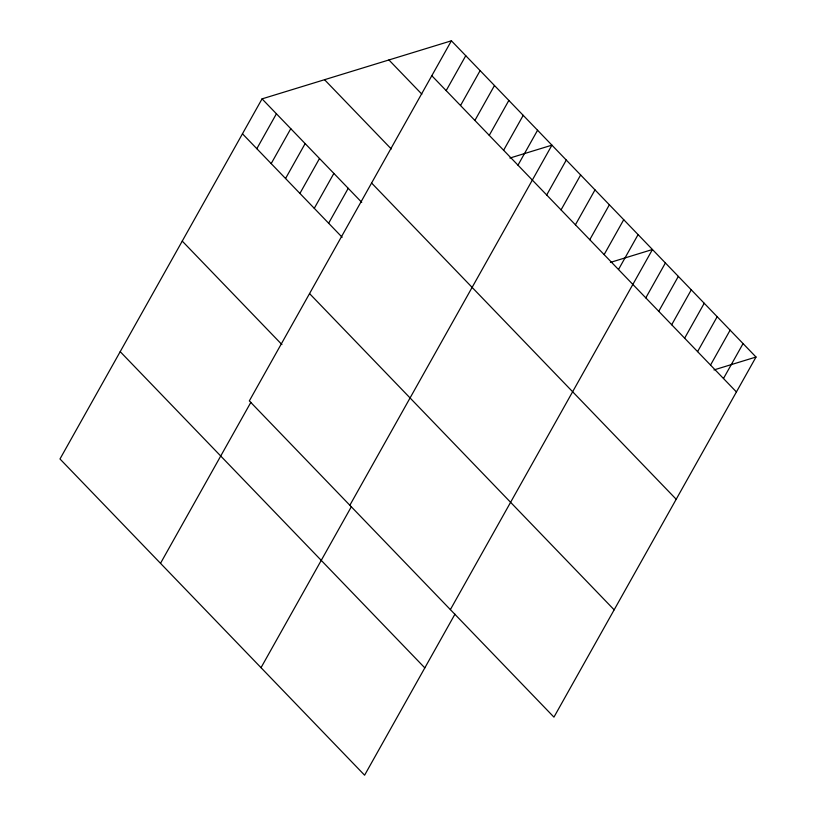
<?xml version="1.0" encoding="UTF-8"?>
<svg xmlns="http://www.w3.org/2000/svg" width="816" height="816" viewBox="0 0 816 816"><rect width="100%" height="100%" fill="white"/><g stroke="black" fill="none" stroke-linecap="round" stroke-linejoin="round"><path stroke-width="1.22" d="M451.401 40.8L249.329 400.901L553.942 717.131L756.014 357.031L451.401 40.8L262.058 98.869L59.986 458.969L364.599 775.2L454.951 614.183M256.826 148.696L276.42 113.781M271.187 163.608L290.782 128.683M285.549 178.51L305.143 143.596M299.911 193.423L319.505 158.498M314.272 208.325L333.866 173.41M328.634 223.237L348.228 188.312M160.507 563.326L250.859 402.319M446.168 90.627L465.763 55.712M460.53 105.529L480.124 70.615M474.892 120.442L494.486 85.527M489.253 135.354L508.847 100.429M503.615 150.256L523.209 115.342M517.976 165.169L537.571 130.244M349.85 505.257L551.932 145.156L509.898 158.049M261.028 667.682L351.38 506.675M546.689 194.983L566.284 160.058M561.051 209.885L580.645 174.971M575.413 224.798L595.007 189.883M589.774 239.7L609.368 204.785M604.136 254.612L623.73 219.698M618.497 269.525L638.092 234.6M450.371 609.613L652.453 249.512L610.419 262.405M645.803 297.871L665.397 262.946M658.747 311.304L678.341 276.389M671.69 324.748L691.285 289.833M684.634 338.191L704.228 303.266M697.588 351.625L717.182 316.71M710.532 365.068L730.126 330.154M723.476 378.512L743.07 343.587M713.98 369.923L756.014 357.031M431.807 75.715L736.42 391.945M388.926 59.966L421.862 94.166M324.544 79.703L391.282 148.981M371.596 183.029L676.199 499.259M262.058 98.869L361.743 202.348M242.464 133.783L342.149 237.262M309.55 293.587L614.152 609.817M182.243 241.097L281.928 344.576M120.207 351.665L424.81 667.886"/></g></svg>
